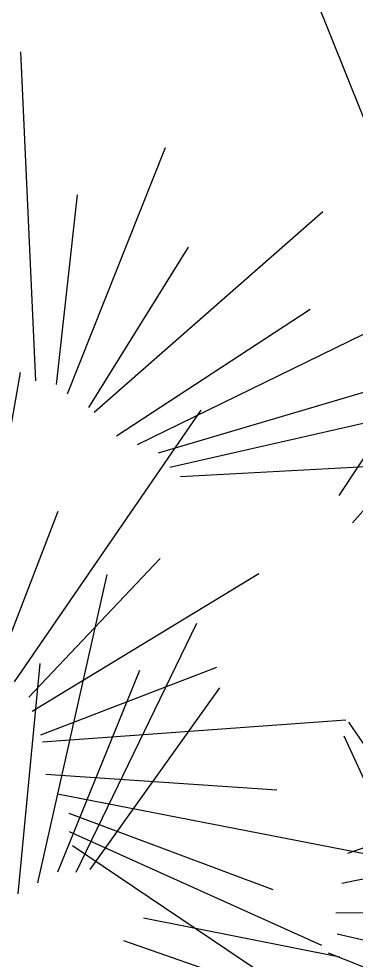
# Model space of a CAD drawing. Header units: inches. Extents: x -902 to 12417, y -2973 to 6117.
# Drawn here: x 9117.9 to 9222.1, y -1936 to -1645.2 of the extents above; entities that cross this region are included whole.
import ezdxf

# ---------------------------------------------------------------- set-up
doc = ezdxf.new("R2010")
doc.units = ezdxf.units.IN
doc.header["$MEASUREMENT"] = 0
doc.layers.add('Layer1', color=1, linetype='Continuous')
doc.layers.add('PIANTE', color=7, linetype='Continuous', true_color=0x007a00)

# ---------------------------------------------------------------- blocks, each defined once
blk = doc.blocks.new('albero')
for p, q in [((70.8615, 34.7597), (70.8146, 35.7767)), ((70.9587, 34.7201), (71.2611, 35.4813)), ((70.9251, 34.7489), (70.9899, 35.3348)), ((71.0415, 34.6637), (71.7472, 35.2832)), ((71.0247, 34.6781), (71.332, 35.1727)), ((71.11, 34.5904), (71.7076, 34.9818)), ((71.1748, 34.564), (72.0521, 34.9926)), ((71.8384, 34.3217), (72.4328, 34.9952)), ((71.7972, 34.406), (72.138, 34.9209)), ((70.6555, 33.9014), (70.8138, 34.7856)), ((71.2396, 34.5376), (71.8841, 34.7285)), ((70.7957, 33.83), (71.3715, 34.6695)), ((71.2744, 34.4932), (72.1073, 34.6829)), ((71.308, 34.4644), (71.9957, 34.5016)), ((70.7346, 33.8507), (70.9298, 34.3578)), ((70.8399, 33.7831), (71.2449, 34.2114)), ((70.8494, 33.7398), (71.5496, 34.1647)), ((70.8676, 33.2095), (71.0813, 34.1623)), ((70.9852, 33.243), (71.3576, 34.0118)), ((70.8065, 33.1754), (70.8744, 33.8866)), ((70.8767, 33.6665), (71.42, 33.8758)), ((70.9287, 33.2436), (71.1825, 33.866)), ((71.0287, 33.2512), (71.4294, 33.8114)), ((70.8814, 33.6449), (71.8179, 33.7135)), ((71.8257, 33.7058), (72.3092, 33.0016)), ((71.8113, 33.664), (72.0996, 33.0385)), ((70.8918, 33.5452), (71.6046, 33.497)), ((71.8237, 33.3009), (72.4062, 33.5056)), ((70.9276, 33.485), (71.8859, 33.2979)), ((70.9634, 33.4249), (71.5926, 33.1885)), ((71.8056, 33.2088), (72.686, 33.3869)), ((70.9643, 33.3684), (71.7432, 33.0175)), ((70.9738, 33.3252), (71.5448, 32.9402)), ((71.7875, 33.1167), (72.3309, 33.1217)), ((71.1936, 33.1011), (71.7993, 32.9813)), ((71.7908, 33.0522), (72.7833, 32.8256)), ((71.1312, 33.031), (71.9799, 32.7369)), ((71.7634, 32.9938), (72.3107, 32.7748))]:
    blk.add_line(p, q)

msp = doc.modelspace()

# ---------------------------------------------------------------- linework, layer by layer
at = {"layer": 'Layer1'}
msp.add_line((8938.7, -959.92), (9364.82, -2028.06), dxfattribs=at)

# ---------------------------------------------------------------- block references
at = {"layer": 'PIANTE', "xscale": 100, "yscale": 100, "zscale": 100}
msp.add_blockref('albero', (2037.07, -5233.08), dxfattribs=at)

doc.saveas('drawing.dxf')
